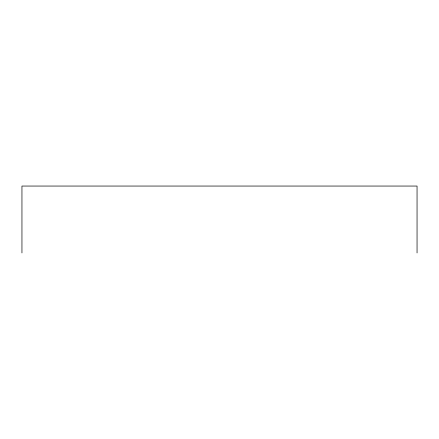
<?xml version="1.0" encoding="UTF-8"?>
<svg xmlns="http://www.w3.org/2000/svg" width="439" height="439" viewBox="0 0 439 439"><rect width="100%" height="100%" fill="white"/><g stroke="black" fill="none" stroke-linecap="round" stroke-linejoin="round"><path stroke-width="0.66" d="M417.05 252.946L417.05 186.054L21.95 186.054L21.95 252.946"/></g></svg>
